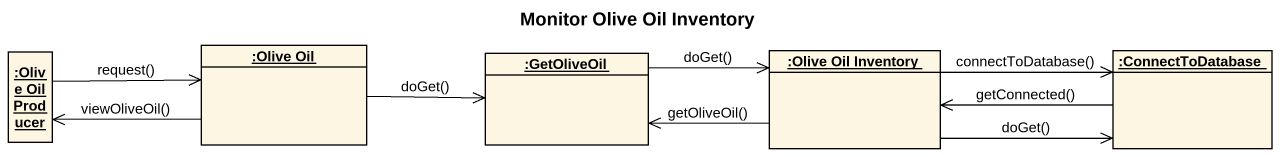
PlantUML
@startuml
title Monitor Olive Oil Inventory
hide circle
hide empty members
object ":Olive Oil Producer" as Olive_Oil_Producer
object ":Olive Oil" as Olive_Oil
object ":GetOliveOil" as GetOliveOil
object ":Olive Oil Inventory" as Olive_Oil_Inventory
object ":ConnectToDatabase" as ConnectToDatabase
Olive_Oil_Producer -right-> Olive_Oil : request()
Olive_Oil -left-> Olive_Oil_Producer : viewOliveOil()
Olive_Oil -right-> GetOliveOil : doGet()
GetOliveOil -right-> Olive_Oil_Inventory : doGet()
Olive_Oil_Inventory -left-> GetOliveOil : getOliveOil()
Olive_Oil_Inventory -right-> ConnectToDatabase : connectToDatabase()
Olive_Oil_Inventory -right-> ConnectToDatabase : doGet()
ConnectToDatabase -left-> Olive_Oil_Inventory : getConnected()
@enduml
